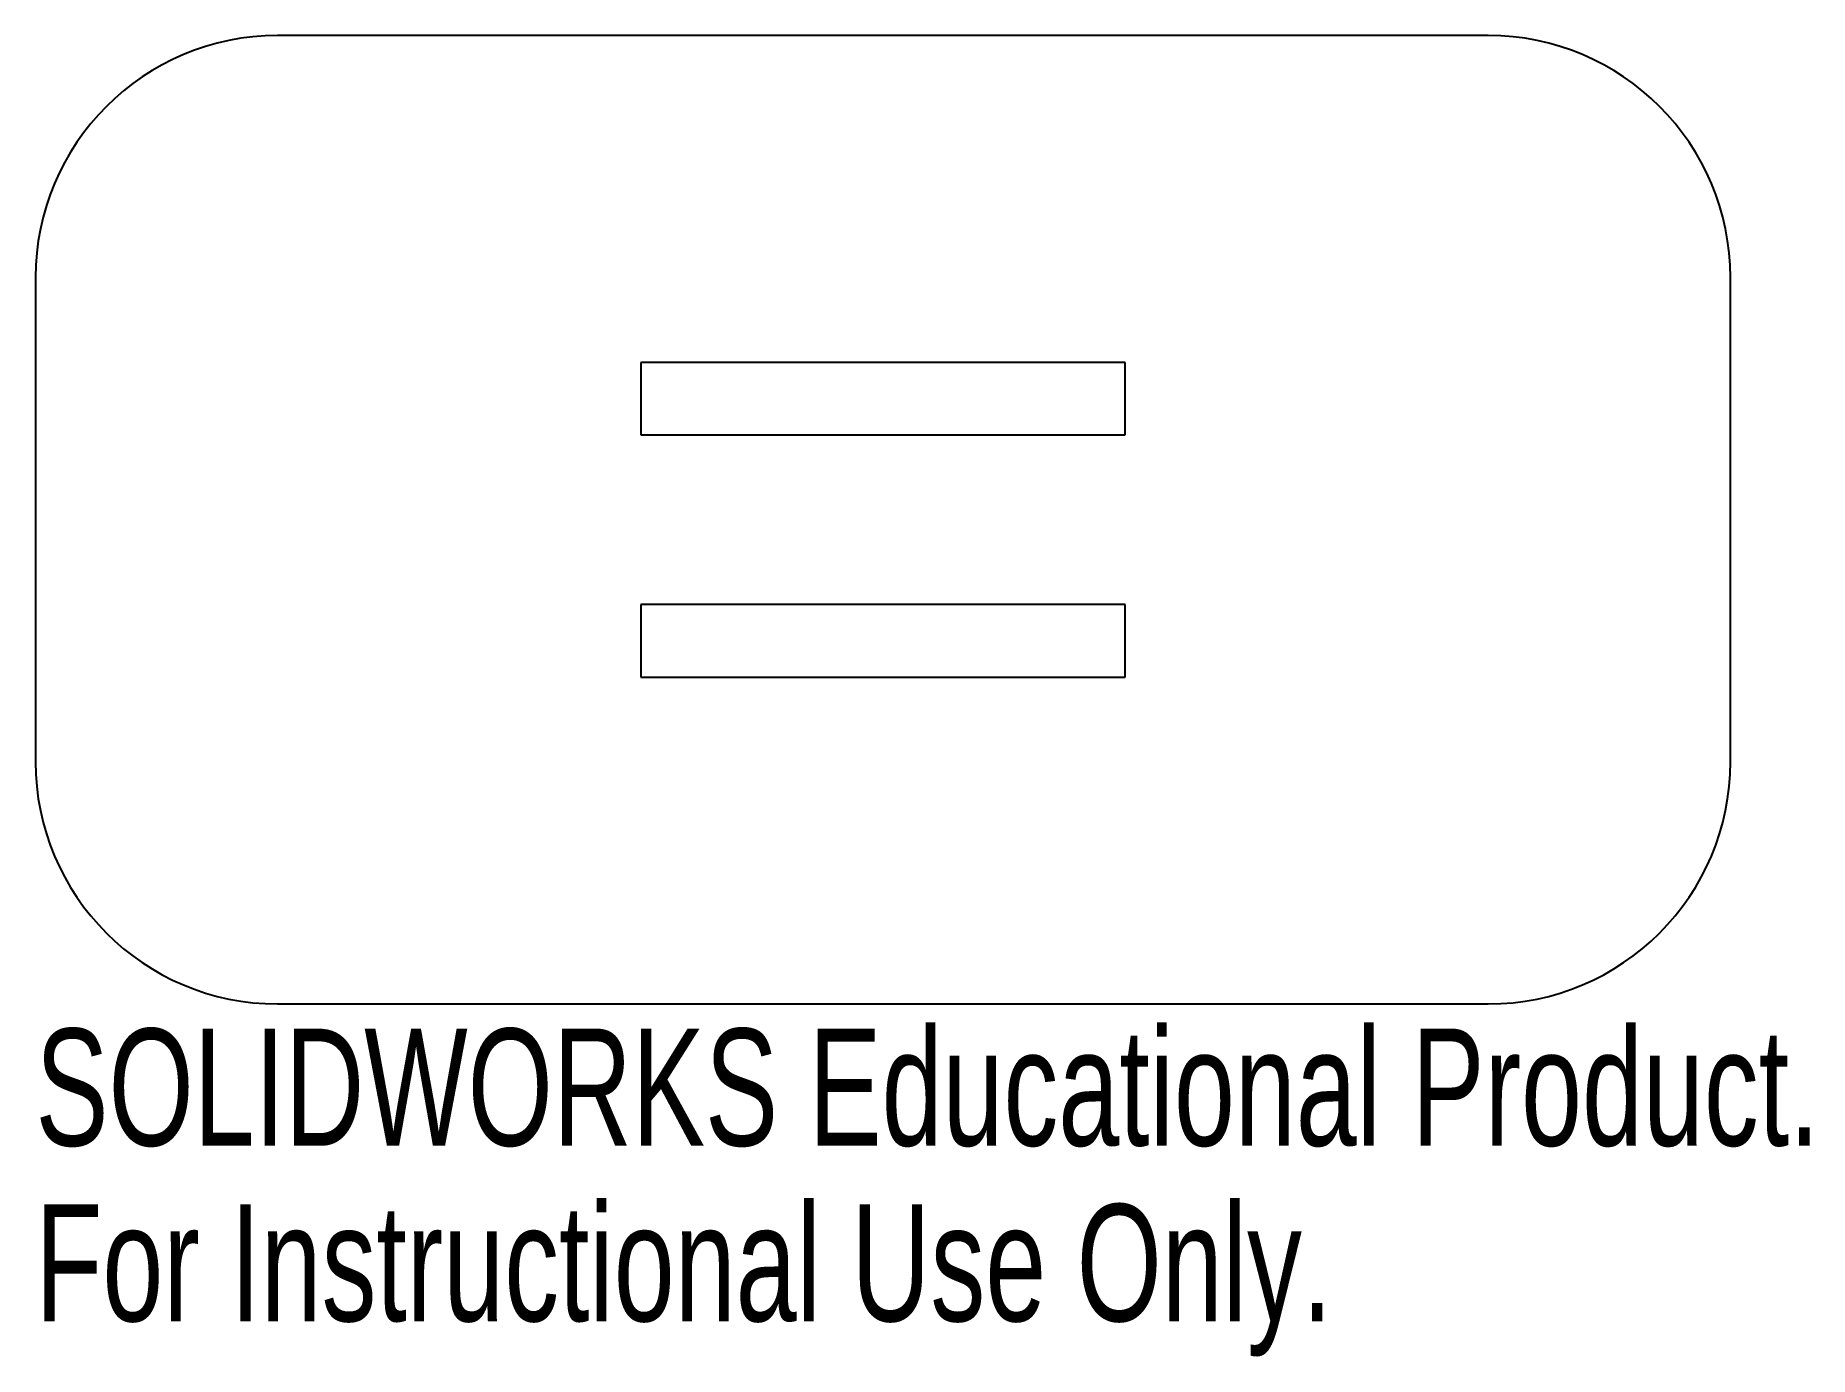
# Model space of a CAD drawing. Header units: millimetres. Extents: x -35 to 38.3, y -34.6 to 20.
import ezdxf

# ---------------------------------------------------------------- set-up
doc = ezdxf.new("R2010")
doc.units = ezdxf.units.MM
doc.styles.add('SLDTEXTSTYLE0', font='TXT', dxfattribs={"width": 0.7})

msp = doc.modelspace()

# ---------------------------------------------------------------- linework, layer by layer
at = {"color": 7, "linetype": 'Continuous', "lineweight": 25}
for p, q in [((25, 20), (-25, 20)), ((-35, 10), (-35, -10)), ((35, -10), (35, 10)), ((-10, 6.5), (-10, 3.5)), ((10, 6.5), (-10, 6.5)), ((10, 3.5), (10, 6.5)), ((-10, 3.5), (10, 3.5)), ((-10, -3.5), (-10, -6.5)), ((10, -3.5), (-10, -3.5)), ((10, -6.5), (10, -3.5)), ((-10, -6.5), (10, -6.5)), ((-25, -20), (25, -20))]:
    msp.add_line(p, q, dxfattribs=at)
for centre, start, end in [((-25, 10), 90, 180), ((25, 10), 0, 90), ((-25, -10), 180, 270), ((25, -10), 270, 0)]:
    msp.add_arc(centre, 10, start, end, dxfattribs=at)

# ---------------------------------------------------------------- texts
at = {"color": 7, "linetype": 'Continuous', "char_height": 4.83362, "attachment_point": 1, "style": 'SLDTEXTSTYLE0'}
for s, insert in [('SOLIDWORKS Educational Product.', (-35, -21.02)), ('For Instructional Use Only.', (-35, -28.27))]:
    msp.add_mtext(s, dxfattribs=dict(at, insert=insert))

doc.saveas('drawing.dxf')
